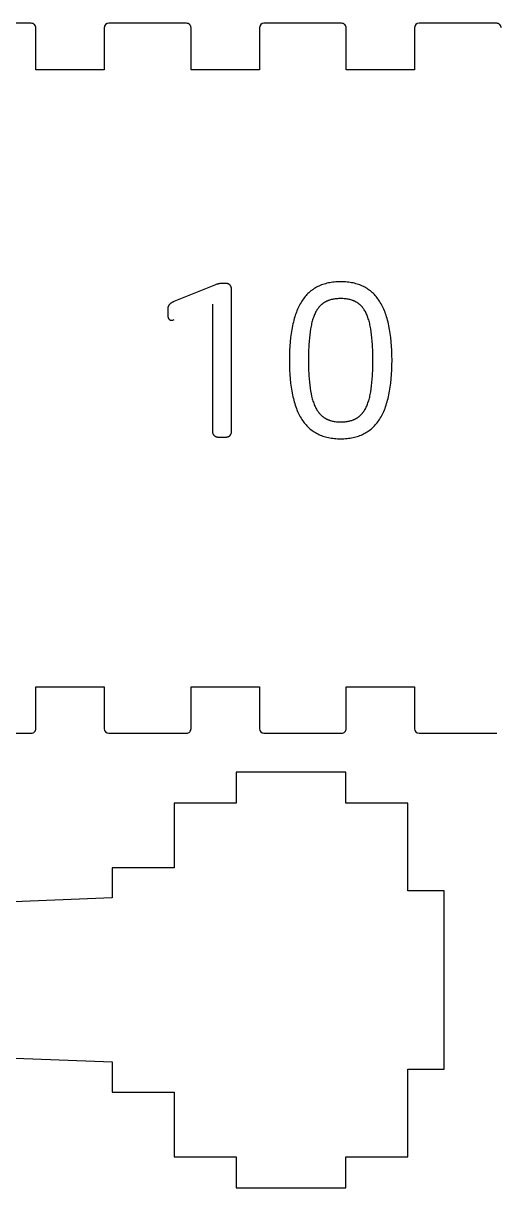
# Model space of a CAD drawing. Extents: x 296 to 1497, y 3 to 304.
# Drawn here: x 1384.7 to 1415.2, y 160.6 to 235.7 of the extents above; entities that cross this region are included whole.
import ezdxf

# ---------------------------------------------------------------- set-up
doc = ezdxf.new("R2010")
doc.units = 0
doc.layers.add('FLAT_PANELS', color=1, linetype='CONTINUOUS')
doc.layers.add('HELP_LINES', color=3, linetype='CONTINUOUS')

msp = doc.modelspace()

# ---------------------------------------------------------------- linework, layer by layer
at = {"layer": 'FLAT_PANELS'}
for p, q in [((1385.227, 235.723, 0), (1380.227, 235.723, 0)), ((1385.527, 232.723, 0), (1385.527, 235.423, 0)), ((1389.927, 235.423, 0), (1389.927, 232.723, 0)), ((1395.227, 235.723, 0), (1390.227, 235.723, 0)), ((1395.527, 232.723, 0), (1395.527, 235.423, 0)), ((1399.927, 235.423, 0), (1399.927, 232.723, 0)), ((1405.227, 235.723, 0), (1400.227, 235.723, 0)), ((1405.527, 232.723, 0), (1405.527, 235.423, 0)), ((1409.927, 235.423, 0), (1409.927, 232.723, 0)), ((1415.227, 235.723, 0), (1410.227, 235.723, 0)), ((1389.927, 232.723, 0), (1385.527, 232.723, 0)), ((1399.927, 232.723, 0), (1395.527, 232.723, 0)), ((1409.927, 232.723, 0), (1405.527, 232.723, 0)), ((1385.527, 190.215, 0), (1385.527, 192.915, 0)), ((1385.527, 192.915, 0), (1389.927, 192.915, 0)), ((1389.927, 192.915, 0), (1389.927, 190.215, 0)), ((1395.527, 190.215, 0), (1395.527, 192.915, 0)), ((1395.527, 192.915, 0), (1399.927, 192.915, 0)), ((1399.927, 192.915, 0), (1399.927, 190.215, 0)), ((1405.527, 190.215, 0), (1405.527, 192.915, 0)), ((1405.527, 192.915, 0), (1409.927, 192.915, 0)), ((1409.927, 192.915, 0), (1409.927, 190.215, 0)), ((1380.227, 189.915, 0), (1385.227, 189.915, 0)), ((1390.227, 189.915, 0), (1395.227, 189.915, 0)), ((1400.227, 189.915, 0), (1405.227, 189.915, 0)), ((1410.227, 189.915, 0), (1415.227, 189.915, 0)), ((1405.496, 187.397), (1398.441, 187.397)), ((1398.441, 187.397), (1398.441, 185.398)), ((1405.496, 185.398), (1405.496, 187.397)), ((1398.441, 185.398), (1394.442, 185.398)), ((1394.442, 185.398), (1394.442, 181.224)), ((1409.494, 185.398), (1405.496, 185.398)), ((1409.494, 179.753), (1409.494, 185.398)), ((1394.442, 181.224), (1390.444, 181.224)), ((1390.444, 181.224), (1390.444, 179.284)), ((1411.846, 179.753), (1409.494, 179.753)), ((1411.846, 168.229), (1411.846, 179.753)), ((1390.444, 179.284), (1352.344, 177.762)), ((1352.344, 170.221), (1390.444, 168.699)), ((1390.444, 168.699), (1390.444, 166.759)), ((1409.494, 162.585), (1409.494, 168.229)), ((1409.494, 168.229), (1411.846, 168.229)), ((1390.444, 166.759), (1394.442, 166.759)), ((1394.442, 166.759), (1394.442, 162.585)), ((1394.442, 162.585), (1398.441, 162.585)), ((1398.441, 162.585), (1398.441, 160.586)), ((1405.496, 160.586), (1405.496, 162.585)), ((1405.496, 162.585), (1409.494, 162.585)), ((1398.441, 160.586), (1405.496, 160.586))]:
    msp.add_line(p, q, dxfattribs=at)
for centre, start, end in [((1385.227, 235.423, 0), 359.99997, 90.00024), ((1390.227, 235.423, 0), 90.00024, 179.99997), ((1395.227, 235.423, 0), 359.99997, 90.00024), ((1400.227, 235.423, 0), 90.00024, 179.99997), ((1405.227, 235.423, 0), 359.99997, 90.00024), ((1410.227, 235.423, 0), 90.00024, 179.99997), ((1415.227, 235.423, 0), 359.99997, 90.00024), ((1385.227, 190.215, 0), 270, 0.00003), ((1390.227, 190.215, 0), 180.00003, 270), ((1395.227, 190.215, 0), 270, 0.00003), ((1400.227, 190.215, 0), 180.00003, 270), ((1405.227, 190.215, 0), 270, 0.00003), ((1410.227, 190.215, 0), 180.00003, 270)]:
    msp.add_arc(centre, 0.3, start, end, dxfattribs=at)
at = {"layer": 'HELP_LINES'}
for p, q in [((1397.092, 218.849), (1394.425, 217.764)), ((1397.123, 218.861), (1397.092, 218.849)), ((1397.154, 218.872), (1397.123, 218.861)), ((1397.185, 218.882), (1397.154, 218.872)), ((1397.216, 218.891), (1397.185, 218.882)), ((1397.248, 218.899), (1397.216, 218.891)), ((1397.279, 218.907), (1397.248, 218.899)), ((1397.311, 218.914), (1397.279, 218.907)), ((1397.343, 218.92), (1397.311, 218.914)), ((1397.375, 218.925), (1397.343, 218.92)), ((1397.408, 218.93), (1397.375, 218.925)), ((1397.44, 218.933), (1397.408, 218.93)), ((1397.473, 218.936), (1397.44, 218.933)), ((1397.505, 218.938), (1397.473, 218.936)), ((1397.538, 218.939), (1397.505, 218.938)), ((1397.571, 218.94), (1397.538, 218.939)), ((1397.745, 218.939), (1397.571, 218.94)), ((1397.757, 218.939), (1397.745, 218.939)), ((1397.769, 218.939), (1397.757, 218.939)), ((1397.781, 218.938), (1397.769, 218.939)), ((1397.793, 218.937), (1397.781, 218.938)), ((1397.804, 218.936), (1397.793, 218.937)), ((1397.815, 218.934), (1397.804, 218.936)), ((1397.826, 218.933), (1397.815, 218.934)), ((1397.837, 218.931), (1397.826, 218.933)), ((1397.848, 218.929), (1397.837, 218.931)), ((1397.858, 218.927), (1397.848, 218.929)), ((1397.869, 218.924), (1397.858, 218.927)), ((1397.879, 218.921), (1397.869, 218.924)), ((1397.889, 218.919), (1397.879, 218.921)), ((1397.899, 218.915), (1397.889, 218.919)), ((1397.908, 218.912), (1397.899, 218.915)), ((1397.918, 218.909), (1397.908, 218.912)), ((1397.927, 218.905), (1397.918, 218.909)), ((1397.936, 218.901), (1397.927, 218.905)), ((1397.945, 218.897), (1397.936, 218.901)), ((1397.953, 218.892), (1397.945, 218.897)), ((1397.962, 218.888), (1397.953, 218.892)), ((1397.97, 218.883), (1397.962, 218.888)), ((1397.978, 218.878), (1397.97, 218.883)), ((1397.986, 218.873), (1397.978, 218.878)), ((1397.994, 218.867), (1397.986, 218.873)), ((1398.001, 218.862), (1397.994, 218.867)), ((1398.008, 218.856), (1398.001, 218.862)), ((1398.015, 218.85), (1398.008, 218.856)), ((1398.022, 218.843), (1398.015, 218.85)), ((1398.029, 218.837), (1398.022, 218.843)), ((1398.036, 218.83), (1398.029, 218.837)), ((1398.042, 218.823), (1398.036, 218.83)), ((1398.048, 218.816), (1398.042, 218.823)), ((1398.054, 218.809), (1398.048, 218.816)), ((1398.06, 218.801), (1398.054, 218.809)), ((1398.065, 218.794), (1398.06, 218.801)), ((1398.071, 218.786), (1398.065, 218.794)), ((1398.076, 218.778), (1398.071, 218.786)), ((1398.081, 218.77), (1398.076, 218.778)), ((1398.086, 218.762), (1398.081, 218.77)), ((1398.09, 218.754), (1398.086, 218.762)), ((1398.095, 218.745), (1398.09, 218.754)), ((1398.099, 218.737), (1398.095, 218.745)), ((1398.103, 218.728), (1398.099, 218.737)), ((1398.106, 218.719), (1398.103, 218.728)), ((1398.11, 218.71), (1398.106, 218.719)), ((1398.113, 218.701), (1398.11, 218.71)), ((1398.116, 218.691), (1398.113, 218.701)), ((1398.119, 218.682), (1398.116, 218.691)), ((1398.122, 218.672), (1398.119, 218.682)), ((1398.125, 218.663), (1398.122, 218.672)), ((1398.127, 218.653), (1398.125, 218.663)), ((1398.129, 218.642), (1398.127, 218.653)), ((1403.616, 218.69), (1403.54, 218.647)), ((1403.693, 218.73), (1403.616, 218.69)), ((1403.773, 218.768), (1403.693, 218.73)), ((1403.854, 218.804), (1403.773, 218.768)), ((1403.936, 218.837), (1403.854, 218.804)), ((1404.021, 218.867), (1403.936, 218.837)), ((1404.107, 218.895), (1404.021, 218.867)), ((1404.195, 218.921), (1404.107, 218.895)), ((1404.285, 218.944), (1404.195, 218.921)), ((1404.377, 218.965), (1404.285, 218.944)), ((1404.47, 218.983), (1404.377, 218.965)), ((1404.565, 218.999), (1404.47, 218.983)), ((1404.662, 219.013), (1404.565, 218.999)), ((1404.761, 219.024), (1404.662, 219.013)), ((1404.861, 219.032), (1404.761, 219.024)), ((1404.964, 219.039), (1404.861, 219.032)), ((1405.067, 219.042), (1404.964, 219.039)), ((1405.173, 219.043), (1405.067, 219.042)), ((1405.279, 219.042), (1405.173, 219.043)), ((1405.382, 219.039), (1405.279, 219.042)), ((1405.484, 219.032), (1405.382, 219.039)), ((1405.584, 219.024), (1405.484, 219.032)), ((1405.682, 219.013), (1405.584, 219.024)), ((1405.779, 218.999), (1405.682, 219.013)), ((1405.874, 218.983), (1405.779, 218.999)), ((1405.967, 218.965), (1405.874, 218.983)), ((1406.058, 218.944), (1405.967, 218.965)), ((1406.147, 218.921), (1406.058, 218.944)), ((1406.235, 218.895), (1406.147, 218.921)), ((1406.321, 218.867), (1406.235, 218.895)), ((1406.406, 218.837), (1406.321, 218.867)), ((1406.488, 218.804), (1406.406, 218.837)), ((1406.569, 218.768), (1406.488, 218.804)), ((1406.648, 218.73), (1406.569, 218.768)), ((1406.725, 218.69), (1406.648, 218.73)), ((1406.801, 218.647), (1406.725, 218.69)), ((1398.131, 218.632), (1398.129, 218.642)), ((1398.133, 218.622), (1398.131, 218.632)), ((1398.134, 218.611), (1398.133, 218.622)), ((1398.135, 218.6), (1398.134, 218.611)), ((1398.137, 218.59), (1398.135, 218.6)), ((1398.137, 218.579), (1398.137, 218.59)), ((1398.138, 218.567), (1398.137, 218.579)), ((1398.139, 218.556), (1398.138, 218.567)), ((1398.139, 218.545), (1398.139, 218.556)), ((1398.139, 218.533), (1398.139, 218.545)), ((1398.139, 209.412), (1398.139, 218.533)), ((1402.77, 217.942), (1402.717, 217.867)), ((1402.825, 218.014), (1402.77, 217.942)), ((1402.881, 218.084), (1402.825, 218.014)), ((1402.939, 218.151), (1402.881, 218.084)), ((1402.999, 218.216), (1402.939, 218.151)), ((1403.06, 218.278), (1402.999, 218.216)), ((1403.123, 218.338), (1403.06, 218.278)), ((1403.188, 218.396), (1403.123, 218.338)), ((1403.255, 218.451), (1403.188, 218.396)), ((1403.324, 218.504), (1403.255, 218.451)), ((1403.359, 218.529), (1403.324, 218.504)), ((1403.394, 218.554), (1403.359, 218.529)), ((1403.466, 218.602), (1403.394, 218.554)), ((1403.54, 218.647), (1403.466, 218.602)), ((1404.633, 217.904), (1404.572, 217.89)), ((1404.695, 217.917), (1404.633, 217.904)), ((1404.759, 217.927), (1404.695, 217.917)), ((1404.824, 217.937), (1404.759, 217.927)), ((1404.891, 217.944), (1404.824, 217.937)), ((1404.959, 217.95), (1404.891, 217.944)), ((1405.029, 217.954), (1404.959, 217.95)), ((1405.1, 217.957), (1405.029, 217.954)), ((1405.173, 217.957), (1405.1, 217.957)), ((1405.245, 217.957), (1405.173, 217.957)), ((1405.316, 217.954), (1405.245, 217.957)), ((1405.385, 217.95), (1405.316, 217.954)), ((1405.452, 217.944), (1405.385, 217.95)), ((1405.519, 217.937), (1405.452, 217.944)), ((1405.583, 217.927), (1405.519, 217.937)), ((1405.647, 217.917), (1405.583, 217.927)), ((1405.708, 217.904), (1405.647, 217.917)), ((1405.769, 217.89), (1405.708, 217.904)), ((1406.875, 218.602), (1406.801, 218.647)), ((1406.947, 218.554), (1406.875, 218.602)), ((1407.017, 218.504), (1406.947, 218.554)), ((1407.086, 218.451), (1407.017, 218.504)), ((1407.153, 218.396), (1407.086, 218.451)), ((1407.218, 218.338), (1407.153, 218.396)), ((1407.281, 218.278), (1407.218, 218.338)), ((1407.343, 218.216), (1407.281, 218.278)), ((1407.403, 218.151), (1407.343, 218.216)), ((1407.461, 218.084), (1407.403, 218.151)), ((1407.517, 218.014), (1407.461, 218.084)), ((1407.572, 217.942), (1407.517, 218.014)), ((1407.625, 217.867), (1407.572, 217.942)), ((1394.019, 217.272), (1394.018, 216.918)), ((1394.02, 217.296), (1394.019, 217.284)), ((1394.019, 217.284), (1394.019, 217.272)), ((1394.021, 217.307), (1394.02, 217.296)), ((1394.022, 217.319), (1394.021, 217.307)), ((1394.023, 217.331), (1394.022, 217.319)), ((1394.025, 217.342), (1394.023, 217.331)), ((1394.027, 217.353), (1394.025, 217.342)), ((1394.028, 217.364), (1394.027, 217.353)), ((1394.031, 217.375), (1394.028, 217.364)), ((1394.033, 217.385), (1394.031, 217.375)), ((1394.035, 217.396), (1394.033, 217.385)), ((1394.038, 217.406), (1394.035, 217.396)), ((1394.041, 217.416), (1394.038, 217.406)), ((1394.044, 217.426), (1394.041, 217.416)), ((1394.048, 217.436), (1394.044, 217.426)), ((1394.051, 217.446), (1394.048, 217.436)), ((1394.055, 217.455), (1394.051, 217.446)), ((1394.059, 217.464), (1394.055, 217.455)), ((1394.063, 217.474), (1394.059, 217.464)), ((1394.067, 217.482), (1394.063, 217.474)), ((1394.072, 217.491), (1394.067, 217.482)), ((1394.076, 217.5), (1394.072, 217.491)), ((1394.081, 217.508), (1394.076, 217.5)), ((1394.087, 217.517), (1394.081, 217.508)), ((1394.092, 217.525), (1394.087, 217.517)), ((1394.097, 217.533), (1394.092, 217.525)), ((1394.103, 217.541), (1394.097, 217.533)), ((1394.109, 217.549), (1394.103, 217.541)), ((1394.115, 217.556), (1394.109, 217.549)), ((1394.122, 217.563), (1394.115, 217.556)), ((1394.128, 217.571), (1394.122, 217.563)), ((1394.135, 217.578), (1394.128, 217.571)), ((1394.142, 217.585), (1394.135, 217.578)), ((1394.149, 217.592), (1394.142, 217.585)), ((1394.164, 217.606), (1394.149, 217.592)), ((1394.179, 217.62), (1394.164, 217.606)), ((1394.196, 217.633), (1394.179, 217.62)), ((1394.213, 217.646), (1394.196, 217.633)), ((1394.231, 217.659), (1394.213, 217.646)), ((1394.249, 217.672), (1394.231, 217.659)), ((1394.269, 217.684), (1394.249, 217.672)), ((1394.289, 217.696), (1394.269, 217.684)), ((1394.309, 217.708), (1394.289, 217.696)), ((1394.331, 217.72), (1394.309, 217.708)), ((1394.353, 217.732), (1394.331, 217.72)), ((1394.377, 217.743), (1394.353, 217.732)), ((1394.4, 217.754), (1394.377, 217.743)), ((1394.425, 217.764), (1394.4, 217.754)), ((1396.899, 217.59), (1396.899, 209.412)), ((1402.354, 217.179), (1402.316, 217.082)), ((1402.394, 217.274), (1402.354, 217.179)), ((1402.436, 217.366), (1402.394, 217.274)), ((1402.479, 217.456), (1402.436, 217.366)), ((1402.523, 217.544), (1402.479, 217.456)), ((1402.569, 217.628), (1402.523, 217.544)), ((1402.617, 217.71), (1402.569, 217.628)), ((1402.666, 217.79), (1402.617, 217.71)), ((1402.717, 217.867), (1402.666, 217.79)), ((1403.611, 217.171), (1403.579, 217.115)), ((1403.644, 217.225), (1403.611, 217.171)), ((1403.679, 217.277), (1403.644, 217.225)), ((1403.697, 217.303), (1403.679, 217.277)), ((1403.715, 217.328), (1403.697, 217.303)), ((1403.733, 217.352), (1403.715, 217.328)), ((1403.752, 217.376), (1403.733, 217.352)), ((1403.771, 217.399), (1403.752, 217.376)), ((1403.79, 217.422), (1403.771, 217.399)), ((1403.809, 217.444), (1403.79, 217.422)), ((1403.829, 217.466), (1403.809, 217.444)), ((1403.849, 217.487), (1403.829, 217.466)), ((1403.87, 217.508), (1403.849, 217.487)), ((1403.89, 217.528), (1403.87, 217.508)), ((1403.911, 217.548), (1403.89, 217.528)), ((1403.933, 217.567), (1403.911, 217.548)), ((1403.954, 217.586), (1403.933, 217.567)), ((1403.976, 217.604), (1403.954, 217.586)), ((1403.999, 217.622), (1403.976, 217.604)), ((1404.021, 217.639), (1403.999, 217.622)), ((1404.044, 217.655), (1404.021, 217.639)), ((1404.067, 217.671), (1404.044, 217.655)), ((1404.091, 217.687), (1404.067, 217.671)), ((1404.115, 217.702), (1404.091, 217.687)), ((1404.139, 217.717), (1404.115, 217.702)), ((1404.163, 217.731), (1404.139, 217.717)), ((1404.188, 217.744), (1404.163, 217.731)), ((1404.213, 217.758), (1404.188, 217.744)), ((1404.238, 217.77), (1404.213, 217.758)), ((1404.264, 217.782), (1404.238, 217.77)), ((1404.29, 217.794), (1404.264, 217.782)), ((1404.317, 217.806), (1404.29, 217.794)), ((1404.343, 217.817), (1404.317, 217.806)), ((1404.371, 217.827), (1404.343, 217.817)), ((1404.398, 217.838), (1404.371, 217.827)), ((1404.455, 217.857), (1404.398, 217.838)), ((1404.513, 217.874), (1404.455, 217.857)), ((1404.572, 217.89), (1404.513, 217.874)), ((1405.828, 217.874), (1405.769, 217.89)), ((1405.885, 217.857), (1405.828, 217.874)), ((1405.942, 217.838), (1405.885, 217.857)), ((1405.969, 217.827), (1405.942, 217.838)), ((1405.996, 217.817), (1405.969, 217.827)), ((1406.023, 217.806), (1405.996, 217.817)), ((1406.049, 217.794), (1406.023, 217.806)), ((1406.075, 217.782), (1406.049, 217.794)), ((1406.101, 217.77), (1406.075, 217.782)), ((1406.127, 217.758), (1406.101, 217.77)), ((1406.152, 217.744), (1406.127, 217.758)), ((1406.176, 217.731), (1406.152, 217.744)), ((1406.201, 217.717), (1406.176, 217.731)), ((1406.225, 217.702), (1406.201, 217.717)), ((1406.248, 217.687), (1406.225, 217.702)), ((1406.272, 217.671), (1406.248, 217.687)), ((1406.295, 217.655), (1406.272, 217.671)), ((1406.318, 217.639), (1406.295, 217.655)), ((1406.34, 217.622), (1406.318, 217.639)), ((1406.363, 217.604), (1406.34, 217.622)), ((1406.385, 217.586), (1406.363, 217.604)), ((1406.406, 217.567), (1406.385, 217.586)), ((1406.428, 217.548), (1406.406, 217.567)), ((1406.449, 217.528), (1406.428, 217.548)), ((1406.469, 217.508), (1406.449, 217.528)), ((1406.49, 217.487), (1406.469, 217.508)), ((1406.51, 217.466), (1406.49, 217.487)), ((1406.53, 217.444), (1406.51, 217.466)), ((1406.549, 217.422), (1406.53, 217.444)), ((1406.568, 217.399), (1406.549, 217.422)), ((1406.587, 217.376), (1406.568, 217.399)), ((1406.606, 217.352), (1406.587, 217.376)), ((1406.624, 217.328), (1406.606, 217.352)), ((1406.642, 217.303), (1406.624, 217.328)), ((1406.66, 217.277), (1406.642, 217.303)), ((1406.695, 217.225), (1406.66, 217.277)), ((1406.728, 217.171), (1406.695, 217.225)), ((1406.76, 217.115), (1406.728, 217.171)), ((1407.676, 217.79), (1407.625, 217.867)), ((1407.726, 217.71), (1407.676, 217.79)), ((1407.774, 217.628), (1407.726, 217.71)), ((1407.82, 217.544), (1407.774, 217.628)), ((1407.865, 217.456), (1407.82, 217.544)), ((1407.908, 217.366), (1407.865, 217.456)), ((1407.95, 217.274), (1407.908, 217.366)), ((1407.99, 217.179), (1407.95, 217.274)), ((1408.028, 217.082), (1407.99, 217.179)), ((1394.018, 216.918), (1394.019, 216.898)), ((1394.019, 216.898), (1394.019, 216.879)), ((1394.019, 216.879), (1394.021, 216.859)), ((1394.021, 216.859), (1394.023, 216.841)), ((1394.023, 216.841), (1394.025, 216.823)), ((1394.025, 216.823), (1394.027, 216.814)), ((1394.027, 216.814), (1394.028, 216.805)), ((1394.028, 216.805), (1394.03, 216.797)), ((1394.03, 216.797), (1394.032, 216.788)), ((1394.032, 216.788), (1394.034, 216.78)), ((1394.034, 216.78), (1394.036, 216.772)), ((1394.036, 216.772), (1394.038, 216.763)), ((1394.038, 216.763), (1394.041, 216.755)), ((1394.041, 216.755), (1394.043, 216.747)), ((1394.043, 216.747), (1394.046, 216.74)), ((1394.046, 216.74), (1394.049, 216.732)), ((1394.049, 216.732), (1394.052, 216.725)), ((1394.052, 216.725), (1394.055, 216.717)), ((1394.055, 216.717), (1394.058, 216.71)), ((1394.058, 216.71), (1394.062, 216.703)), ((1394.062, 216.703), (1394.065, 216.696)), ((1394.065, 216.696), (1394.069, 216.689)), ((1394.069, 216.689), (1394.073, 216.682)), ((1394.073, 216.682), (1394.077, 216.675)), ((1394.077, 216.675), (1394.081, 216.669)), ((1394.081, 216.669), (1394.085, 216.662)), ((1394.085, 216.662), (1394.089, 216.656)), ((1394.089, 216.656), (1394.094, 216.65)), ((1394.094, 216.65), (1394.098, 216.644)), ((1394.098, 216.644), (1394.103, 216.638)), ((1394.103, 216.638), (1394.108, 216.633)), ((1394.108, 216.633), (1394.112, 216.627)), ((1394.112, 216.627), (1394.117, 216.622)), ((1394.117, 216.622), (1394.122, 216.617)), ((1394.122, 216.617), (1394.127, 216.612)), ((1394.127, 216.612), (1394.133, 216.608)), ((1394.133, 216.608), (1394.138, 216.603)), ((1394.138, 216.603), (1394.143, 216.599)), ((1394.143, 216.599), (1394.149, 216.595)), ((1394.149, 216.595), (1394.154, 216.591)), ((1394.154, 216.591), (1394.16, 216.588)), ((1394.16, 216.588), (1394.166, 216.584)), ((1394.166, 216.584), (1394.171, 216.581)), ((1394.171, 216.581), (1394.177, 216.578)), ((1394.177, 216.578), (1394.183, 216.575)), ((1394.183, 216.575), (1394.189, 216.573)), ((1394.189, 216.573), (1394.196, 216.57)), ((1394.196, 216.57), (1394.202, 216.568)), ((1394.202, 216.568), (1394.208, 216.566)), ((1394.208, 216.566), (1394.215, 216.564)), ((1394.215, 216.564), (1394.221, 216.562)), ((1394.221, 216.562), (1394.228, 216.561)), ((1394.228, 216.561), (1394.234, 216.56)), ((1394.234, 216.56), (1394.241, 216.558)), ((1394.241, 216.558), (1394.248, 216.558)), ((1394.248, 216.558), (1394.255, 216.557)), ((1394.255, 216.557), (1394.262, 216.556)), ((1394.262, 216.556), (1394.269, 216.556)), ((1394.269, 216.556), (1394.277, 216.556)), ((1394.277, 216.556), (1394.282, 216.556)), ((1394.282, 216.556), (1394.288, 216.556)), ((1394.288, 216.556), (1394.293, 216.557)), ((1394.293, 216.557), (1394.299, 216.557)), ((1394.299, 216.557), (1394.305, 216.558)), ((1394.305, 216.558), (1394.31, 216.558)), ((1394.31, 216.558), (1394.316, 216.559)), ((1394.316, 216.559), (1394.321, 216.56)), ((1394.321, 216.56), (1394.327, 216.561)), ((1394.327, 216.561), (1394.332, 216.562)), ((1394.332, 216.562), (1394.337, 216.564)), ((1394.337, 216.564), (1394.343, 216.565)), ((1394.343, 216.565), (1394.348, 216.567)), ((1394.348, 216.567), (1394.353, 216.568)), ((1394.353, 216.568), (1394.359, 216.57)), ((1394.359, 216.57), (1394.438, 216.601)), ((1402.119, 216.444), (1402.092, 216.328)), ((1402.148, 216.556), (1402.119, 216.444)), ((1402.179, 216.667), (1402.148, 216.556)), ((1402.211, 216.774), (1402.179, 216.667)), ((1402.244, 216.879), (1402.211, 216.774)), ((1402.279, 216.982), (1402.244, 216.879)), ((1402.316, 217.082), (1402.279, 216.982)), ((1403.319, 216.432), (1403.298, 216.352)), ((1403.34, 216.51), (1403.319, 216.432)), ((1403.362, 216.586), (1403.34, 216.51)), ((1403.386, 216.66), (1403.362, 216.586)), ((1403.41, 216.732), (1403.386, 216.66)), ((1403.436, 216.801), (1403.41, 216.732)), ((1403.462, 216.868), (1403.436, 216.801)), ((1403.49, 216.933), (1403.462, 216.868)), ((1403.518, 216.996), (1403.49, 216.933)), ((1403.548, 217.056), (1403.518, 216.996)), ((1403.579, 217.115), (1403.548, 217.056)), ((1406.791, 217.056), (1406.76, 217.115)), ((1406.821, 216.996), (1406.791, 217.056)), ((1406.85, 216.933), (1406.821, 216.996)), ((1406.877, 216.868), (1406.85, 216.933)), ((1406.904, 216.801), (1406.877, 216.868)), ((1406.929, 216.732), (1406.904, 216.801)), ((1406.953, 216.66), (1406.929, 216.732)), ((1406.977, 216.586), (1406.953, 216.66)), ((1406.999, 216.51), (1406.977, 216.586)), ((1407.02, 216.432), (1406.999, 216.51)), ((1407.04, 216.352), (1407.02, 216.432)), ((1408.065, 216.982), (1408.028, 217.082)), ((1408.1, 216.879), (1408.065, 216.982)), ((1408.134, 216.774), (1408.1, 216.879)), ((1408.166, 216.667), (1408.134, 216.774)), ((1408.197, 216.556), (1408.166, 216.667)), ((1408.226, 216.444), (1408.197, 216.556)), ((1408.254, 216.328), (1408.226, 216.444)), ((1401.978, 215.714), (1401.944, 215.45)), ((1402.019, 215.967), (1401.978, 215.714)), ((1402.066, 216.21), (1402.019, 215.967)), ((1402.092, 216.328), (1402.066, 216.21)), ((1403.199, 215.822), (1403.174, 215.628)), ((1403.228, 216.008), (1403.199, 215.822)), ((1403.261, 216.184), (1403.228, 216.008)), ((1403.279, 216.269), (1403.261, 216.184)), ((1403.298, 216.352), (1403.279, 216.269)), ((1407.059, 216.269), (1407.04, 216.352)), ((1407.077, 216.184), (1407.059, 216.269)), ((1407.109, 216.008), (1407.077, 216.184)), ((1407.137, 215.822), (1407.109, 216.008)), ((1407.161, 215.628), (1407.137, 215.822)), ((1408.28, 216.21), (1408.254, 216.328)), ((1408.327, 215.967), (1408.28, 216.21)), ((1408.368, 215.714), (1408.327, 215.967)), ((1408.402, 215.45), (1408.368, 215.714)), ((1401.916, 215.176), (1401.894, 214.892)), ((1401.944, 215.45), (1401.916, 215.176)), ((1403.119, 214.982), (1403.099, 214.501)), ((1403.134, 215.207), (1403.119, 214.982)), ((1403.153, 215.423), (1403.134, 215.207)), ((1403.174, 215.628), (1403.153, 215.423)), ((1407.182, 215.423), (1407.161, 215.628)), ((1407.2, 215.207), (1407.182, 215.423)), ((1407.215, 214.982), (1407.2, 215.207)), ((1407.234, 214.501), (1407.215, 214.982)), ((1408.43, 215.176), (1408.402, 215.45)), ((1408.452, 214.892), (1408.43, 215.176)), ((1401.869, 214.293), (1401.866, 213.978)), ((1401.878, 214.598), (1401.869, 214.293)), ((1401.894, 214.892), (1401.878, 214.598)), ((1403.099, 214.501), (1403.092, 213.978)), ((1407.24, 213.978), (1407.234, 214.501)), ((1408.468, 214.598), (1408.452, 214.892)), ((1408.478, 214.293), (1408.468, 214.598)), ((1408.481, 213.978), (1408.478, 214.293)), ((1401.866, 213.978), (1401.869, 213.664)), ((1401.869, 213.664), (1401.878, 213.359)), ((1403.092, 213.978), (1403.099, 213.474)), ((1403.099, 213.474), (1403.119, 213.006)), ((1407.215, 212.975), (1407.234, 213.456)), ((1407.234, 213.456), (1407.24, 213.978)), ((1408.468, 213.359), (1408.478, 213.664)), ((1408.478, 213.664), (1408.481, 213.978)), ((1401.878, 213.359), (1401.894, 213.065)), ((1401.894, 213.065), (1401.916, 212.781)), ((1401.916, 212.781), (1401.944, 212.507)), ((1403.119, 213.006), (1403.134, 212.785)), ((1403.134, 212.785), (1403.153, 212.574)), ((1407.182, 212.534), (1407.2, 212.75)), ((1407.2, 212.75), (1407.215, 212.975)), ((1408.402, 212.507), (1408.43, 212.781)), ((1408.43, 212.781), (1408.452, 213.065)), ((1408.452, 213.065), (1408.468, 213.359)), ((1401.944, 212.507), (1401.978, 212.243)), ((1401.978, 212.243), (1402.019, 211.99)), ((1402.019, 211.99), (1402.066, 211.747)), ((1403.153, 212.574), (1403.174, 212.372)), ((1403.174, 212.372), (1403.199, 212.18)), ((1403.199, 212.18), (1403.228, 211.996)), ((1403.228, 211.996), (1403.261, 211.82)), ((1407.077, 211.773), (1407.109, 211.949)), ((1407.109, 211.949), (1407.137, 212.134)), ((1407.137, 212.134), (1407.161, 212.329)), ((1407.161, 212.329), (1407.182, 212.534)), ((1408.28, 211.747), (1408.327, 211.99)), ((1408.327, 211.99), (1408.368, 212.243)), ((1408.368, 212.243), (1408.402, 212.507)), ((1402.066, 211.747), (1402.092, 211.629)), ((1402.092, 211.629), (1402.119, 211.513)), ((1402.119, 211.513), (1402.148, 211.401)), ((1402.148, 211.401), (1402.179, 211.291)), ((1402.179, 211.291), (1402.211, 211.183)), ((1402.211, 211.183), (1402.244, 211.078)), ((1403.261, 211.82), (1403.298, 211.653)), ((1403.298, 211.653), (1403.319, 211.572)), ((1403.319, 211.572), (1403.34, 211.494)), ((1403.34, 211.494), (1403.362, 211.418)), ((1403.362, 211.418), (1403.386, 211.343)), ((1403.386, 211.343), (1403.41, 211.271)), ((1403.41, 211.271), (1403.436, 211.201)), ((1403.436, 211.201), (1403.462, 211.133)), ((1406.877, 211.089), (1406.904, 211.156)), ((1406.904, 211.156), (1406.929, 211.225)), ((1406.929, 211.225), (1406.953, 211.297)), ((1406.953, 211.297), (1406.977, 211.37)), ((1406.977, 211.37), (1406.999, 211.447)), ((1406.999, 211.447), (1407.02, 211.525)), ((1407.02, 211.525), (1407.04, 211.605)), ((1407.04, 211.605), (1407.059, 211.688)), ((1407.059, 211.688), (1407.077, 211.773)), ((1408.1, 211.078), (1408.134, 211.183)), ((1408.134, 211.183), (1408.166, 211.291)), ((1408.166, 211.291), (1408.197, 211.401)), ((1408.197, 211.401), (1408.226, 211.513)), ((1408.226, 211.513), (1408.254, 211.629)), ((1408.254, 211.629), (1408.28, 211.747)), ((1402.244, 211.078), (1402.279, 210.975)), ((1402.279, 210.975), (1402.316, 210.875)), ((1402.316, 210.875), (1402.354, 210.778)), ((1402.354, 210.778), (1402.394, 210.683)), ((1402.394, 210.683), (1402.436, 210.591)), ((1402.436, 210.591), (1402.479, 210.501)), ((1402.479, 210.501), (1402.523, 210.414)), ((1402.523, 210.414), (1402.569, 210.329)), ((1403.462, 211.133), (1403.49, 211.068)), ((1403.49, 211.068), (1403.518, 211.004)), ((1403.518, 211.004), (1403.548, 210.942)), ((1403.548, 210.942), (1403.579, 210.883)), ((1403.579, 210.883), (1403.611, 210.825)), ((1403.611, 210.825), (1403.644, 210.769)), ((1403.644, 210.769), (1403.679, 210.716)), ((1403.679, 210.716), (1403.715, 210.664)), ((1403.715, 210.664), (1403.733, 210.639)), ((1403.733, 210.639), (1403.752, 210.615)), ((1403.752, 210.615), (1403.771, 210.591)), ((1403.771, 210.591), (1403.79, 210.567)), ((1403.79, 210.567), (1403.809, 210.544)), ((1403.809, 210.544), (1403.829, 210.521)), ((1403.829, 210.521), (1403.849, 210.499)), ((1403.849, 210.499), (1403.87, 210.478)), ((1403.87, 210.478), (1403.89, 210.457)), ((1403.89, 210.457), (1403.911, 210.436)), ((1403.911, 210.436), (1403.933, 210.416)), ((1403.933, 210.416), (1403.954, 210.397)), ((1403.954, 210.397), (1403.976, 210.377)), ((1406.385, 210.371), (1406.406, 210.39)), ((1406.406, 210.39), (1406.428, 210.409)), ((1406.428, 210.409), (1406.449, 210.429)), ((1406.449, 210.429), (1406.469, 210.449)), ((1406.469, 210.449), (1406.49, 210.47)), ((1406.49, 210.47), (1406.51, 210.491)), ((1406.51, 210.491), (1406.53, 210.513)), ((1406.53, 210.513), (1406.549, 210.535)), ((1406.549, 210.535), (1406.568, 210.558)), ((1406.568, 210.558), (1406.587, 210.581)), ((1406.587, 210.581), (1406.606, 210.605)), ((1406.606, 210.605), (1406.624, 210.629)), ((1406.624, 210.629), (1406.642, 210.654)), ((1406.642, 210.654), (1406.66, 210.679)), ((1406.66, 210.679), (1406.695, 210.732)), ((1406.695, 210.732), (1406.728, 210.786)), ((1406.728, 210.786), (1406.76, 210.842)), ((1406.76, 210.842), (1406.791, 210.9)), ((1406.791, 210.9), (1406.821, 210.961)), ((1406.821, 210.961), (1406.85, 211.024)), ((1406.85, 211.024), (1406.877, 211.089)), ((1407.774, 210.329), (1407.82, 210.414)), ((1407.82, 210.414), (1407.865, 210.501)), ((1407.865, 210.501), (1407.908, 210.591)), ((1407.908, 210.591), (1407.95, 210.683)), ((1407.95, 210.683), (1407.99, 210.778)), ((1407.99, 210.778), (1408.028, 210.875)), ((1408.028, 210.875), (1408.065, 210.975)), ((1408.065, 210.975), (1408.1, 211.078)), ((1402.569, 210.329), (1402.617, 210.247)), ((1402.617, 210.247), (1402.666, 210.167)), ((1402.666, 210.167), (1402.717, 210.09)), ((1402.717, 210.09), (1402.77, 210.016)), ((1402.77, 210.016), (1402.825, 209.943)), ((1402.825, 209.943), (1402.881, 209.874)), ((1402.881, 209.874), (1402.939, 209.806)), ((1402.939, 209.806), (1402.999, 209.741)), ((1402.999, 209.741), (1403.06, 209.679)), ((1403.06, 209.679), (1403.123, 209.619)), ((1403.976, 210.377), (1403.999, 210.359)), ((1403.999, 210.359), (1404.021, 210.341)), ((1404.021, 210.341), (1404.044, 210.323)), ((1404.044, 210.323), (1404.067, 210.306)), ((1404.067, 210.306), (1404.091, 210.29)), ((1404.091, 210.29), (1404.115, 210.274)), ((1404.115, 210.274), (1404.139, 210.258)), ((1404.139, 210.258), (1404.163, 210.243)), ((1404.163, 210.243), (1404.188, 210.228)), ((1404.188, 210.228), (1404.213, 210.214)), ((1404.213, 210.214), (1404.238, 210.201)), ((1404.238, 210.201), (1404.264, 210.187)), ((1404.264, 210.187), (1404.29, 210.175)), ((1404.29, 210.175), (1404.317, 210.162)), ((1404.317, 210.162), (1404.343, 210.151)), ((1404.343, 210.151), (1404.371, 210.139)), ((1404.371, 210.139), (1404.398, 210.128)), ((1404.398, 210.128), (1404.426, 210.118)), ((1404.426, 210.118), (1404.455, 210.108)), ((1404.455, 210.108), (1404.483, 210.098)), ((1404.483, 210.098), (1404.513, 210.089)), ((1404.513, 210.089), (1404.572, 210.072)), ((1404.572, 210.072), (1404.633, 210.057)), ((1404.633, 210.057), (1404.695, 210.043)), ((1404.695, 210.043), (1404.759, 210.032)), ((1404.759, 210.032), (1404.824, 210.022)), ((1404.824, 210.022), (1404.891, 210.014)), ((1404.891, 210.014), (1404.959, 210.007)), ((1404.959, 210.007), (1405.029, 210.003)), ((1405.029, 210.003), (1405.1, 210)), ((1405.1, 210), (1405.173, 209.999)), ((1405.173, 209.999), (1405.245, 210)), ((1405.245, 210), (1405.316, 210.003)), ((1405.316, 210.003), (1405.385, 210.007)), ((1405.385, 210.007), (1405.452, 210.013)), ((1405.452, 210.013), (1405.519, 210.02)), ((1405.519, 210.02), (1405.583, 210.029)), ((1405.583, 210.029), (1405.647, 210.04)), ((1405.647, 210.04), (1405.708, 210.053)), ((1405.708, 210.053), (1405.769, 210.067)), ((1405.769, 210.067), (1405.828, 210.083)), ((1405.828, 210.083), (1405.885, 210.1)), ((1405.885, 210.1), (1405.942, 210.119)), ((1405.942, 210.119), (1405.969, 210.129)), ((1405.969, 210.129), (1405.996, 210.14)), ((1405.996, 210.14), (1406.023, 210.151)), ((1406.023, 210.151), (1406.049, 210.162)), ((1406.049, 210.162), (1406.075, 210.174)), ((1406.075, 210.174), (1406.101, 210.187)), ((1406.101, 210.187), (1406.127, 210.199)), ((1406.127, 210.199), (1406.152, 210.212)), ((1406.152, 210.212), (1406.176, 210.226)), ((1406.176, 210.226), (1406.201, 210.24)), ((1406.201, 210.24), (1406.225, 210.255)), ((1406.225, 210.255), (1406.248, 210.27)), ((1406.248, 210.27), (1406.272, 210.285)), ((1406.272, 210.285), (1406.295, 210.301)), ((1406.295, 210.301), (1406.318, 210.318)), ((1406.318, 210.318), (1406.34, 210.335)), ((1406.34, 210.335), (1406.363, 210.353)), ((1406.363, 210.353), (1406.385, 210.371)), ((1407.218, 209.619), (1407.281, 209.679)), ((1407.281, 209.679), (1407.343, 209.741)), ((1407.343, 209.741), (1407.403, 209.806)), ((1407.403, 209.806), (1407.461, 209.874)), ((1407.461, 209.874), (1407.517, 209.943)), ((1407.517, 209.943), (1407.572, 210.016)), ((1407.572, 210.016), (1407.625, 210.09)), ((1407.625, 210.09), (1407.676, 210.167)), ((1407.676, 210.167), (1407.726, 210.247)), ((1407.726, 210.247), (1407.774, 210.329)), ((1396.899, 209.412), (1396.899, 209.401)), ((1396.899, 209.401), (1396.9, 209.389)), ((1396.9, 209.389), (1396.901, 209.378)), ((1396.901, 209.378), (1396.902, 209.367)), ((1396.902, 209.367), (1396.903, 209.356)), ((1396.903, 209.356), (1396.904, 209.346)), ((1396.904, 209.346), (1396.906, 209.335)), ((1396.906, 209.335), (1396.908, 209.325)), ((1396.908, 209.325), (1396.91, 209.314)), ((1396.91, 209.314), (1396.912, 209.304)), ((1396.912, 209.304), (1396.915, 209.294)), ((1396.915, 209.294), (1396.917, 209.285)), ((1396.917, 209.285), (1396.92, 209.275)), ((1396.92, 209.275), (1396.924, 209.265)), ((1396.924, 209.265), (1396.927, 209.256)), ((1396.927, 209.256), (1396.931, 209.247)), ((1396.931, 209.247), (1396.935, 209.238)), ((1396.935, 209.238), (1396.939, 209.229)), ((1396.939, 209.229), (1396.943, 209.22)), ((1396.943, 209.22), (1396.947, 209.211)), ((1396.947, 209.211), (1396.952, 209.203)), ((1396.952, 209.203), (1396.957, 209.195)), ((1396.957, 209.195), (1396.962, 209.187)), ((1396.962, 209.187), (1396.968, 209.179)), ((1396.968, 209.179), (1396.973, 209.171)), ((1396.973, 209.171), (1396.979, 209.163)), ((1396.979, 209.163), (1396.985, 209.156)), ((1396.985, 209.156), (1396.992, 209.148)), ((1396.992, 209.148), (1396.998, 209.141)), ((1396.998, 209.141), (1397.005, 209.134)), ((1397.005, 209.134), (1397.012, 209.127)), ((1397.012, 209.127), (1397.019, 209.12)), ((1397.019, 209.12), (1397.026, 209.114)), ((1397.026, 209.114), (1397.034, 209.107)), ((1397.034, 209.107), (1397.041, 209.101)), ((1397.041, 209.101), (1397.049, 209.095)), ((1397.049, 209.095), (1397.057, 209.09)), ((1397.057, 209.09), (1397.066, 209.084)), ((1397.066, 209.084), (1397.074, 209.079)), ((1397.074, 209.079), (1397.082, 209.074)), ((1397.082, 209.074), (1397.091, 209.069)), ((1397.091, 209.069), (1397.1, 209.064)), ((1397.1, 209.064), (1397.109, 209.06)), ((1397.109, 209.06), (1397.118, 209.056)), ((1397.118, 209.056), (1397.128, 209.052)), ((1397.128, 209.052), (1397.137, 209.048)), ((1397.137, 209.048), (1397.147, 209.045)), ((1397.147, 209.045), (1397.157, 209.041)), ((1397.157, 209.041), (1397.167, 209.038)), ((1397.167, 209.038), (1397.177, 209.035)), ((1397.177, 209.035), (1397.187, 209.033)), ((1397.187, 209.033), (1397.198, 209.03)), ((1397.198, 209.03), (1397.209, 209.028)), ((1397.209, 209.028), (1397.22, 209.026)), ((1397.22, 209.026), (1397.231, 209.024)), ((1397.231, 209.024), (1397.242, 209.022)), ((1397.242, 209.022), (1397.254, 209.021)), ((1397.254, 209.021), (1397.265, 209.02)), ((1397.265, 209.02), (1397.277, 209.019)), ((1397.277, 209.019), (1397.289, 209.018)), ((1397.289, 209.018), (1397.301, 209.018)), ((1397.301, 209.018), (1397.313, 209.017)), ((1397.313, 209.017), (1397.745, 209.017)), ((1397.745, 209.017), (1397.757, 209.018)), ((1397.757, 209.018), (1397.769, 209.018)), ((1397.769, 209.018), (1397.781, 209.019)), ((1397.781, 209.019), (1397.793, 209.02)), ((1397.793, 209.02), (1397.804, 209.021)), ((1397.804, 209.021), (1397.815, 209.022)), ((1397.815, 209.022), (1397.826, 209.024)), ((1397.826, 209.024), (1397.837, 209.026)), ((1397.837, 209.026), (1397.848, 209.028)), ((1397.848, 209.028), (1397.858, 209.03)), ((1397.858, 209.03), (1397.869, 209.033)), ((1397.869, 209.033), (1397.879, 209.035)), ((1397.879, 209.035), (1397.889, 209.038)), ((1397.889, 209.038), (1397.899, 209.041)), ((1397.899, 209.041), (1397.908, 209.045)), ((1397.908, 209.045), (1397.918, 209.048)), ((1397.918, 209.048), (1397.927, 209.052)), ((1397.927, 209.052), (1397.936, 209.056)), ((1397.936, 209.056), (1397.945, 209.06)), ((1397.945, 209.06), (1397.953, 209.064)), ((1397.953, 209.064), (1397.962, 209.069)), ((1397.962, 209.069), (1397.97, 209.074)), ((1397.97, 209.074), (1397.978, 209.079)), ((1397.978, 209.079), (1397.986, 209.084)), ((1397.986, 209.084), (1397.994, 209.09)), ((1397.994, 209.09), (1398.001, 209.095)), ((1398.001, 209.095), (1398.008, 209.101)), ((1398.008, 209.101), (1398.015, 209.107)), ((1398.015, 209.107), (1398.022, 209.114)), ((1398.022, 209.114), (1398.029, 209.12)), ((1398.029, 209.12), (1398.036, 209.127)), ((1398.036, 209.127), (1398.042, 209.134)), ((1398.042, 209.134), (1398.048, 209.141)), ((1398.048, 209.141), (1398.054, 209.148)), ((1398.054, 209.148), (1398.06, 209.156)), ((1398.06, 209.156), (1398.065, 209.163)), ((1398.065, 209.163), (1398.071, 209.171)), ((1398.071, 209.171), (1398.076, 209.179)), ((1398.076, 209.179), (1398.081, 209.187)), ((1398.081, 209.187), (1398.086, 209.195)), ((1398.086, 209.195), (1398.09, 209.203)), ((1398.09, 209.203), (1398.095, 209.211)), ((1398.095, 209.211), (1398.099, 209.22)), ((1398.099, 209.22), (1398.103, 209.229)), ((1398.103, 209.229), (1398.106, 209.238)), ((1398.106, 209.238), (1398.11, 209.247)), ((1398.11, 209.247), (1398.113, 209.256)), ((1398.113, 209.256), (1398.116, 209.265)), ((1398.116, 209.265), (1398.119, 209.275)), ((1398.119, 209.275), (1398.122, 209.285)), ((1398.122, 209.285), (1398.125, 209.294)), ((1398.125, 209.294), (1398.127, 209.304)), ((1398.127, 209.304), (1398.129, 209.314)), ((1398.129, 209.314), (1398.131, 209.325)), ((1398.131, 209.325), (1398.133, 209.335)), ((1398.133, 209.335), (1398.134, 209.346)), ((1398.134, 209.346), (1398.135, 209.356)), ((1398.135, 209.356), (1398.137, 209.367)), ((1398.137, 209.378), (1398.138, 209.389)), ((1398.137, 209.367), (1398.137, 209.378)), ((1398.138, 209.389), (1398.139, 209.401)), ((1398.139, 209.401), (1398.139, 209.412)), ((1403.123, 209.619), (1403.188, 209.562)), ((1403.188, 209.562), (1403.255, 209.507)), ((1403.255, 209.507), (1403.324, 209.454)), ((1403.324, 209.454), (1403.359, 209.429)), ((1403.359, 209.429), (1403.394, 209.404)), ((1403.394, 209.404), (1403.466, 209.356)), ((1403.466, 209.356), (1403.54, 209.311)), ((1403.54, 209.311), (1403.616, 209.268)), ((1403.616, 209.268), (1403.693, 209.228)), ((1403.693, 209.228), (1403.773, 209.19)), ((1403.773, 209.19), (1403.854, 209.154)), ((1403.854, 209.154), (1403.936, 209.121)), ((1403.936, 209.121), (1404.021, 209.091)), ((1404.021, 209.091), (1404.107, 209.062)), ((1404.107, 209.062), (1404.195, 209.037)), ((1404.195, 209.037), (1404.285, 209.013)), ((1404.285, 209.013), (1404.377, 208.993)), ((1404.377, 208.993), (1404.47, 208.974)), ((1404.47, 208.974), (1404.565, 208.958)), ((1404.565, 208.958), (1404.662, 208.945)), ((1404.662, 208.945), (1404.761, 208.934)), ((1404.761, 208.934), (1404.861, 208.925)), ((1404.861, 208.925), (1404.964, 208.919)), ((1404.964, 208.919), (1405.067, 208.916)), ((1405.067, 208.916), (1405.173, 208.914)), ((1405.173, 208.914), (1405.279, 208.916)), ((1405.279, 208.916), (1405.382, 208.919)), ((1405.382, 208.919), (1405.484, 208.925)), ((1405.484, 208.925), (1405.584, 208.934)), ((1405.584, 208.934), (1405.682, 208.945)), ((1405.682, 208.945), (1405.779, 208.958)), ((1405.779, 208.958), (1405.874, 208.974)), ((1405.874, 208.974), (1405.967, 208.993)), ((1405.967, 208.993), (1406.058, 209.013)), ((1406.058, 209.013), (1406.147, 209.037)), ((1406.147, 209.037), (1406.235, 209.062)), ((1406.235, 209.062), (1406.321, 209.091)), ((1406.321, 209.091), (1406.406, 209.121)), ((1406.406, 209.121), (1406.488, 209.154)), ((1406.488, 209.154), (1406.569, 209.19)), ((1406.569, 209.19), (1406.648, 209.228)), ((1406.648, 209.228), (1406.725, 209.268)), ((1406.725, 209.268), (1406.801, 209.311)), ((1406.801, 209.311), (1406.875, 209.356)), ((1406.875, 209.356), (1406.947, 209.404)), ((1406.947, 209.404), (1407.017, 209.454)), ((1407.017, 209.454), (1407.086, 209.507)), ((1407.086, 209.507), (1407.153, 209.562)), ((1407.153, 209.562), (1407.218, 209.619))]:
    msp.add_line(p, q, dxfattribs=at)

doc.saveas('drawing.dxf')
